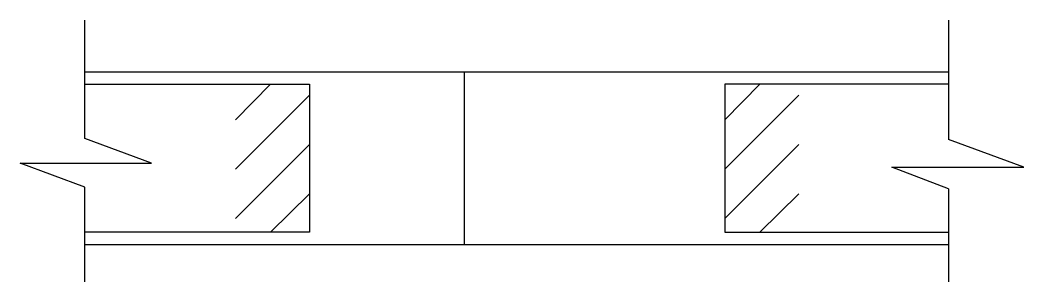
# Model space of a CAD drawing. Header units: metres. Extents: x 13294.5 to 13310.8, y 18500.8 to 18505.
import ezdxf

# ---------------------------------------------------------------- set-up
doc = ezdxf.new("R2010")
doc.units = ezdxf.units.M
doc.layers.add('PUB_DIM', color=90, linetype='Continuous')
doc.layers.add('STAIR', color=2, linetype='Continuous')

msp = doc.modelspace()

# ---------------------------------------------------------------- linework, layer by layer
for points in [[(13295.54, 18504.01), (13299.18, 18504.01), (13299.18, 18501.61), (13295.54, 18501.61)], [(13309.54, 18504.01), (13305.91, 18504.01), (13305.91, 18501.61), (13309.54, 18501.61)]]:
    msp.add_lwpolyline(points)
at = {"layer": 'PUB_DIM'}
for p, q in [((13295.54, 18503.13), (13295.54, 18505.05)), ((13309.54, 18505.05), (13309.54, 18503.11)), ((13295.54, 18504.21), (13309.54, 18504.21)), ((13297.98, 18503.43), (13298.55, 18504.01)), ((13305.91, 18503.43), (13306.48, 18504.01)), ((13297.98, 18502.63), (13299.18, 18503.83)), ((13305.91, 18502.63), (13307.11, 18503.83)), ((13296.62, 18502.73), (13295.54, 18503.13)), ((13310.76, 18502.66), (13309.54, 18503.11)), ((13297.98, 18501.83), (13299.18, 18503.03)), ((13305.91, 18501.83), (13307.11, 18503.03)), ((13294.49, 18502.73), (13296.62, 18502.73)), ((13295.54, 18502.34), (13294.49, 18502.73)), ((13308.62, 18502.66), (13310.76, 18502.66)), ((13309.54, 18502.31), (13308.62, 18502.66)), ((13295.54, 18500.8), (13295.54, 18502.34)), ((13309.54, 18502.31), (13309.54, 18500.8)), ((13298.55, 18501.61), (13299.18, 18502.23)), ((13306.48, 18501.61), (13307.11, 18502.23)), ((13295.54, 18501.41), (13309.54, 18501.41))]:
    msp.add_line(p, q, dxfattribs=at)
at = {"layer": 'STAIR'}
msp.add_lwpolyline([(13301.69, 18504.21), (13301.69, 18501.4)], dxfattribs=at)

doc.saveas('drawing.dxf')
